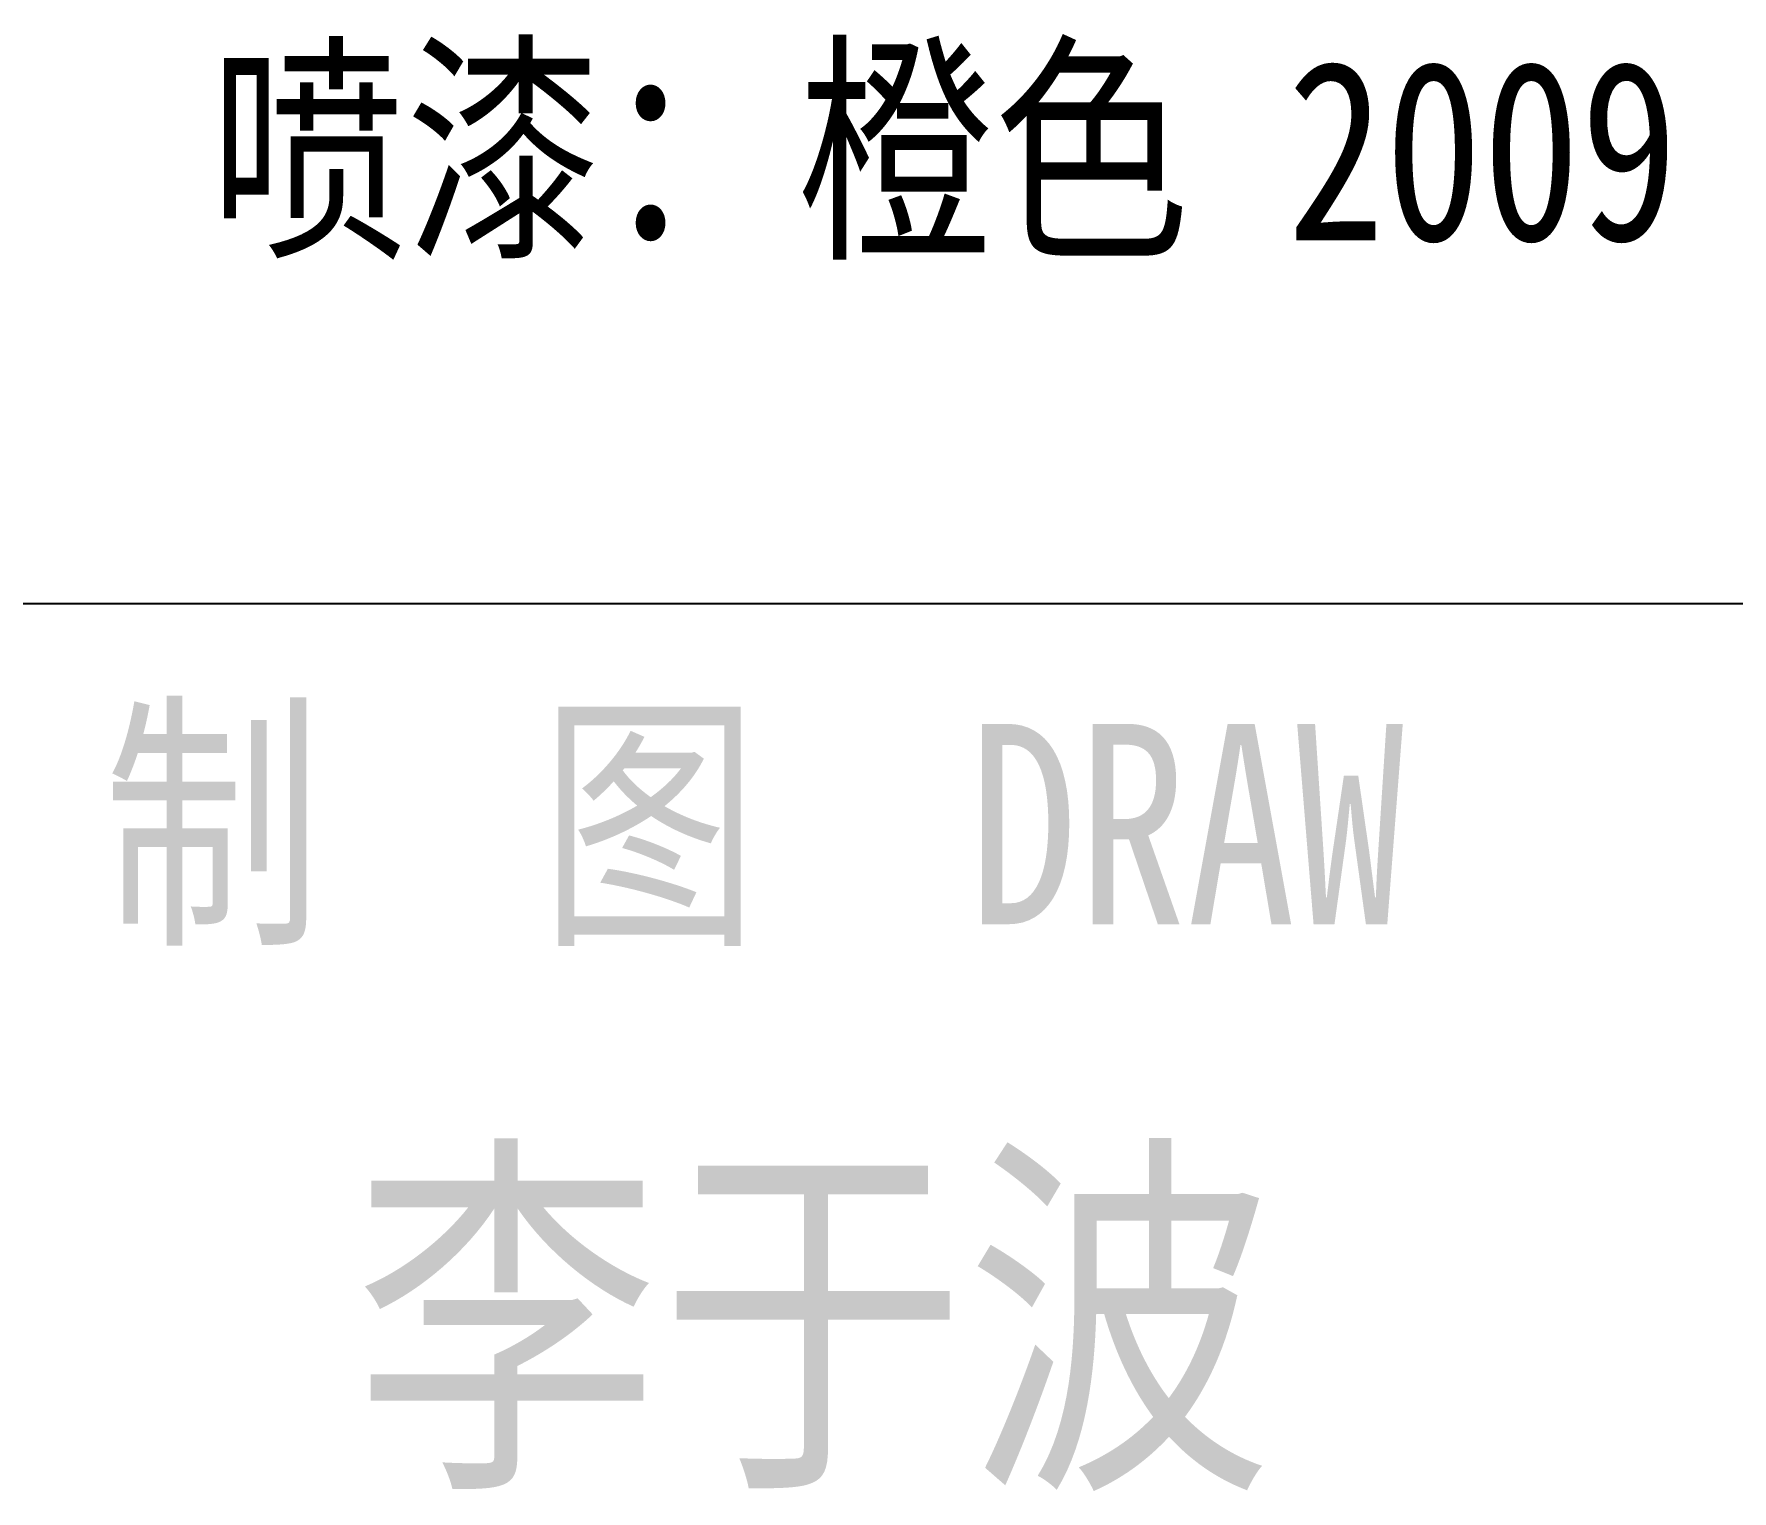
# Model space of a CAD drawing. Header units: millimetres. Extents: x -49572 to 104182, y -50696 to 51993.
# Drawn here: x -42683.09 to -42640.72, y 42928.46 to 42964.83 of the extents above; entities that cross this region are included whole.
import ezdxf
from ezdxf.enums import TextEntityAlignment as Align

# ---------------------------------------------------------------- set-up
doc = ezdxf.new("R2010")
doc.units = ezdxf.units.MM
doc.header["$LTSCALE"] = 0.5
doc.layers.add('图\\M+19E79\\M+195B6\\M+18E9A', color=7, linetype='Continuous')
doc.layers.add('表面处理', color=7, linetype='Continuous')
doc.layers.add('图框', color=7, linetype='Continuous', lineweight=18)
doc.styles.add('国标', font='simfang.ttf', dxfattribs={"width": 0.8})

# ---------------------------------------------------------------- blocks, each defined once
blk = doc.blocks.new('GZDEH零件A3图框V01版')
at = {"layer": '图\\M+19E79\\M+195B6\\M+18E9A', "color": 9}
blk.add_line((3181.99, -1815.961), (3092.49, -1815.961), dxfattribs=at)
at = {"layer": '图\\M+19E79\\M+195B6\\M+18E9A', "color": 9, "style": '国标', "width": 0.8}
blk.add_text('制  图', height=2.5, dxfattribs=at).set_placement((3119.431, -1819.96), align=Align.CENTER)
blk.add_text(' DRAW', height=2.5, dxfattribs=at).set_placement((3124.776, -1819.96))
blk = doc.blocks.new('DEH A3')
at = {"layer": '图框'}
blk.add_blockref('GZDEH零件A3图框V01版', (-2857.49, 1846.461), dxfattribs=at)

msp = doc.modelspace()

# ---------------------------------------------------------------- block references
at = {"layer": '图框', "xscale": 2, "yscale": 2, "zscale": 2}
msp.add_blockref('DEH A3', (-43197.062, 42889.606), dxfattribs=at)

# ---------------------------------------------------------------- texts
at = {"layer": '图\\M+19E79\\M+195B6\\M+18E9A', "color": 3, "style": '国标', "width": 0.8}
msp.add_text('李于波', height=7, dxfattribs=at).set_placement((-42675.106, 42929.239))
at = {"layer": '表面处理', "color": 3, "style": '国标', "width": 0.8}
msp.add_text('喷漆：橙色 2009 Traffic Orange ', height=4.48, dxfattribs=at).set_placement((-42640.88, 42959.683), align=Align.CENTER)

doc.saveas('drawing.dxf')
